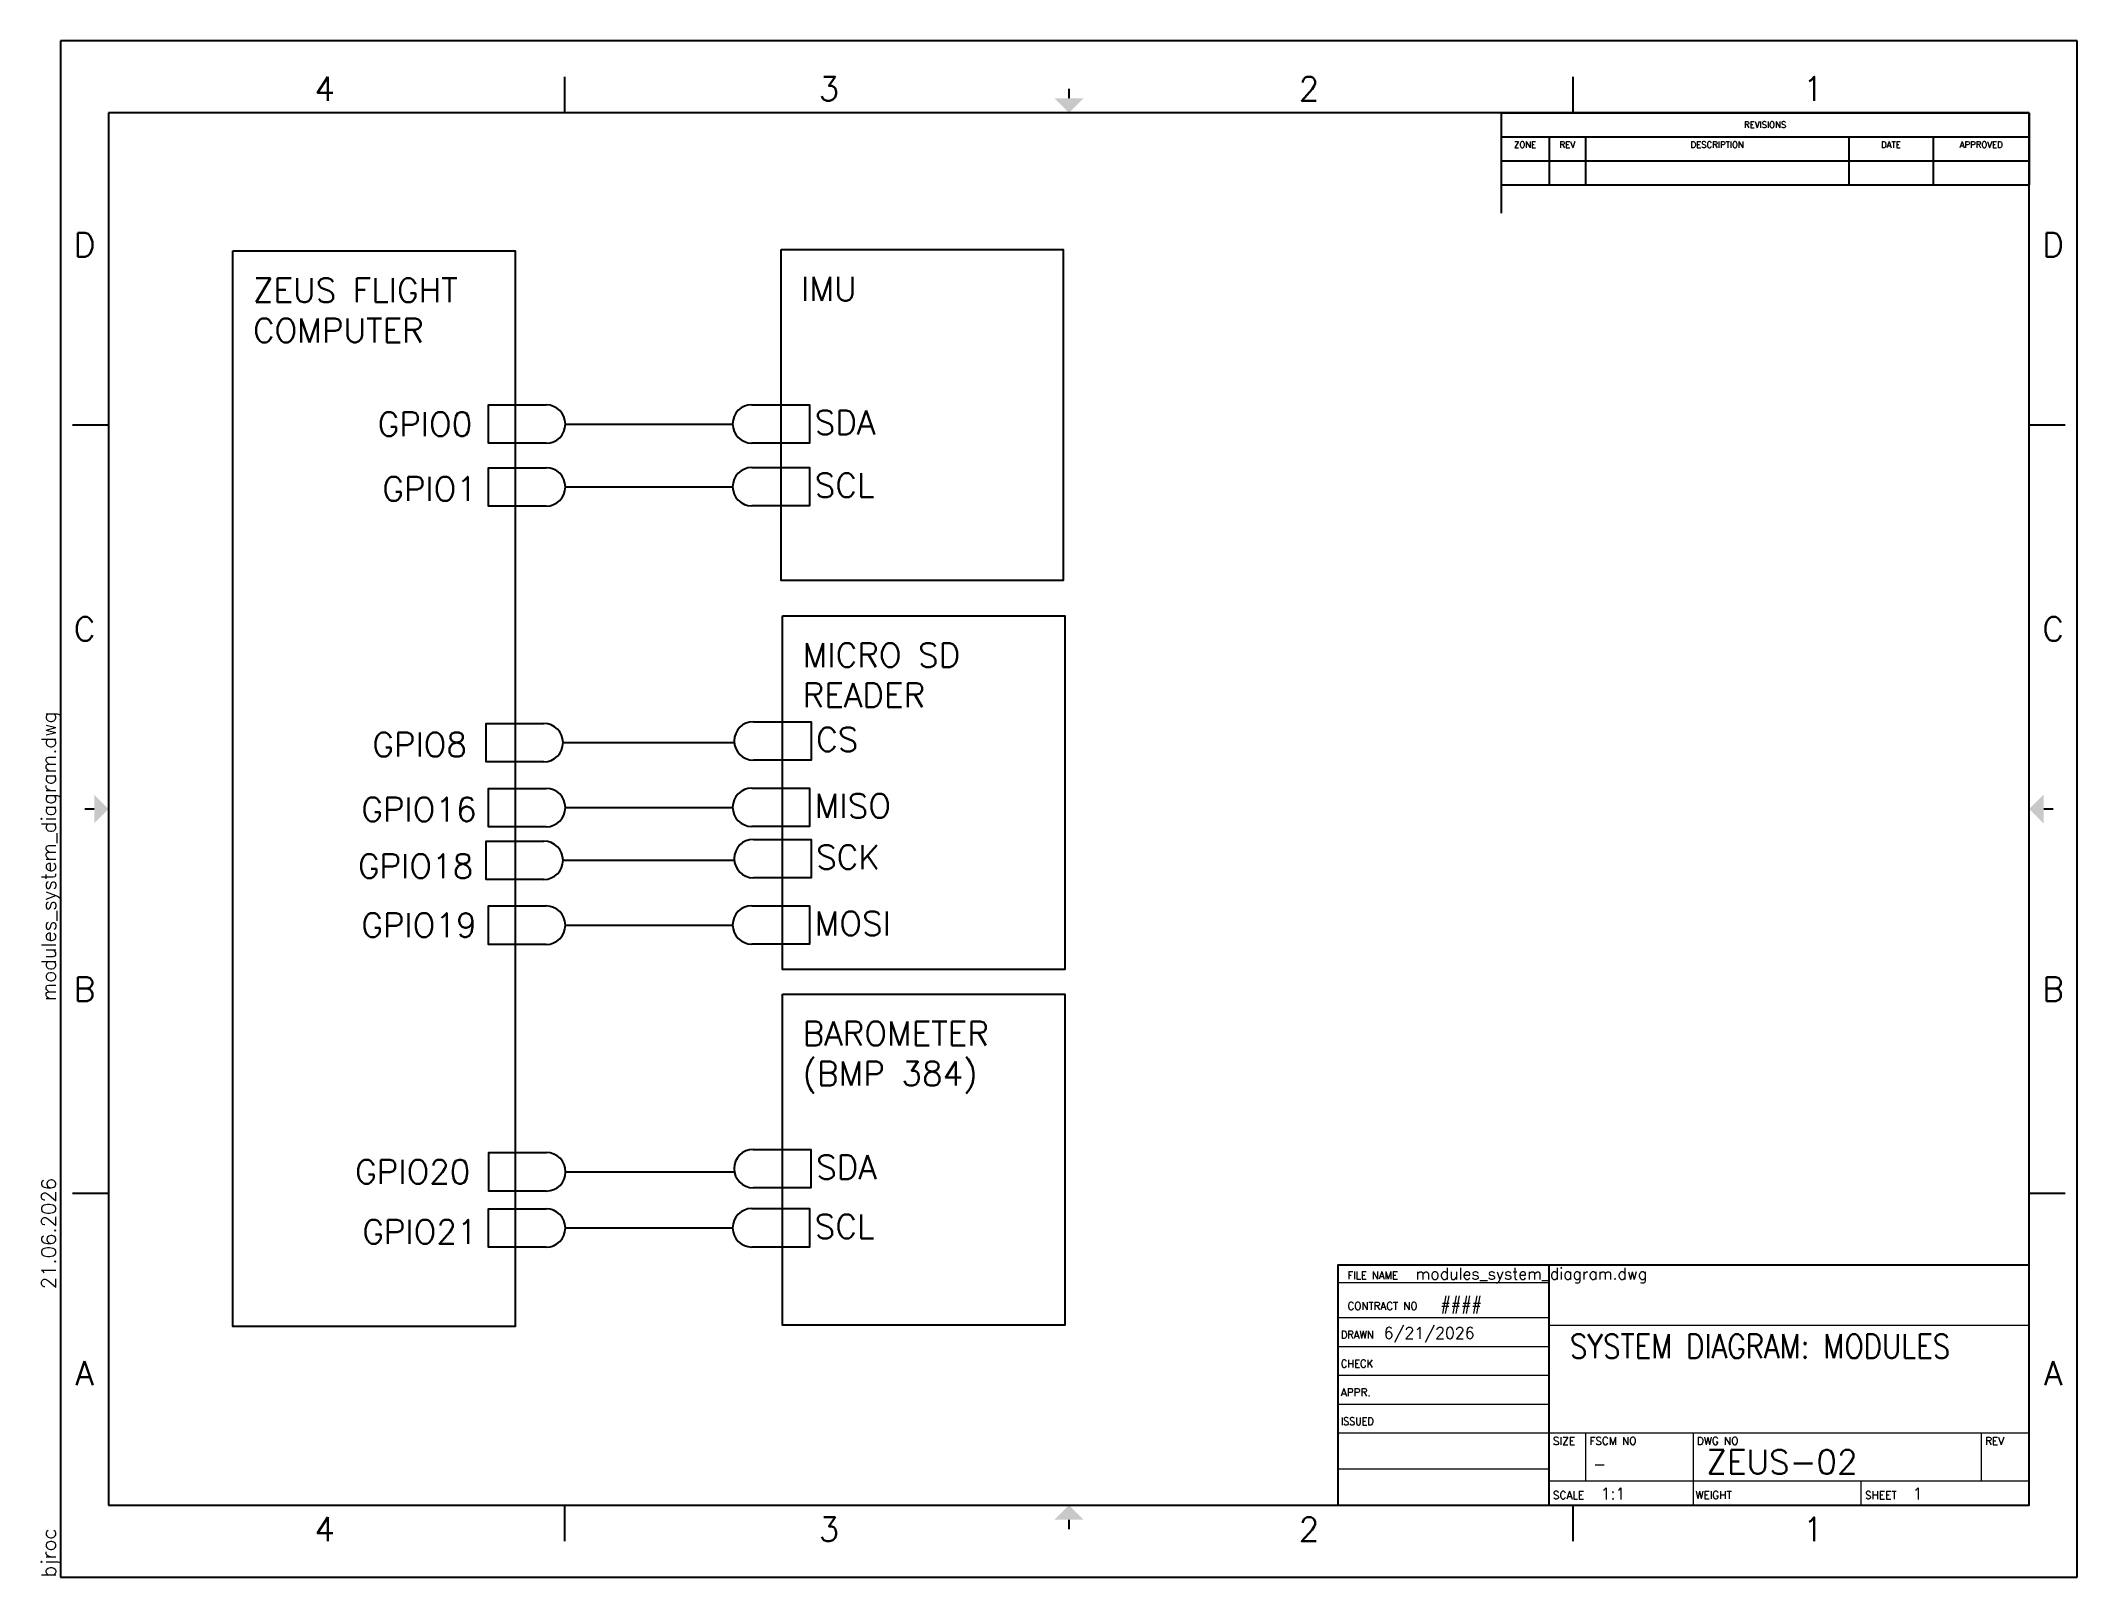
# Paper-space layout 'SH 1' of a CAD drawing. Header units: inches. Extents: x -0.2 to 21, y 0 to 16.
import ezdxf
from ezdxf.enums import TextEntityAlignment as Align

# ---------------------------------------------------------------- set-up
doc = ezdxf.new("R2010")
doc.units = ezdxf.units.IN
doc.header["$MEASUREMENT"] = 0
doc.layers.add('Title Block', color=7, linetype='Continuous')
doc.layers.add('WIRE', color=100, linetype='Continuous')
doc.styles.add('ACANSTS', font='romans.shx', dxfattribs={"height": 1})
doc.styles.add('Roman', font='romans')

# ---------------------------------------------------------------- blocks, each defined once
blk = doc.blocks.new('*T3')
at = {"layer": 'Title Block', "color": 0, "lineweight": -2}
for p, q in [((0, 0), (0.5, 0)), ((0, 0), (0, -0.25)), ((0.5, 0), (0.88, 0)), ((0.88, 0), (3.62, 0)), ((3.62, 0), (4.5, 0)), ((4.5, 0), (5.5, 0)), ((5.5, 0), (5.5, -0.25)), ((0, -0.25), (0.5, -0.25)), ((0, -0.25), (0, -0.5)), ((0.5, -0.25), (0.88, -0.25)), ((0.5, -0.25), (0.5, -0.5)), ((0.88, -0.25), (3.62, -0.25)), ((0.88, -0.25), (0.88, -0.5)), ((3.62, -0.25), (4.5, -0.25)), ((3.62, -0.25), (3.62, -0.5)), ((4.5, -0.25), (5.5, -0.25)), ((4.5, -0.25), (4.5, -0.5)), ((5.5, -0.25), (5.5, -0.5)), ((0, -0.5), (0.5, -0.5)), ((0, -0.5), (0, -0.75)), ((0.5, -0.5), (0.88, -0.5)), ((0.5, -0.5), (0.5, -0.75)), ((0.88, -0.5), (3.62, -0.5)), ((0.88, -0.5), (0.88, -0.75)), ((3.62, -0.5), (4.5, -0.5)), ((3.62, -0.5), (3.62, -0.75)), ((4.5, -0.5), (5.5, -0.5)), ((4.5, -0.5), (4.5, -0.75)), ((5.5, -0.5), (5.5, -0.75)), ((0, -0.75), (0.5, -0.75)), ((0.5, -0.75), (0.88, -0.75)), ((0.88, -0.75), (3.62, -0.75)), ((3.62, -0.75), (4.5, -0.75)), ((4.5, -0.75), (5.5, -0.75))]:
    blk.add_line(p, q, dxfattribs=at)
at = {"layer": 'Title Block', "color": 0, "char_height": 0.065, "style": 'Roman'}
for s, insert, width, attachment_point in [('REVISIONS', (2.75, -0.125), 5.4, 5), ('ZONE', (0.25, -0.3), 0.4, 2), ('REV', (0.69, -0.3), 0.28, 2), ('DESCRIPTION', (2.25, -0.3), 2.64, 2), ('DATE', (4.06, -0.3), 0.78, 2), ('APPROVED', (5, -0.3), 0.9, 2)]:
    blk.add_mtext(s, dxfattribs=dict(at, insert=insert, width=width, attachment_point=attachment_point))
blk = doc.blocks.new('Title Block')
at = {"layer": 'Title Block'}
for p, q in [((21, 16), (0, 16)), ((0, 16), (0, 0)), ((21, 0), (21, 16)), ((5.25, 15.25), (5.25, 15.625)), ((15.75, 15.25), (15.75, 15.625)), ((20.5, 15.25), (0.5, 15.25)), ((0.5, 15.25), (0.5, 0.75)), ((15, 15.25), (15, 14.203)), ((20.5, 0.75), (20.5, 15.25)), ((0.125, 12), (0.5, 12)), ((20.5, 12), (20.875, 12)), ((0.125, 4), (0.5, 4)), ((20.5, 4), (20.875, 4)), ((15.5, 0.75), (15.5, 3.25)), ((0.5, 0.75), (20.5, 0.75)), ((5.25, 0.375), (5.25, 0.75)), ((15.75, 0.375), (15.75, 0.75)), ((0, 0), (21, 0))]:
    blk.add_line(p, q, dxfattribs=at)
at = {"layer": 'Title Block', "lineweight": 15}
for p, q in [((13.3, 3.07), (15.5, 3.07)), ((15.5, 2.7), (13.3, 2.7)), ((20.5, 2.62), (15.5, 2.62)), ((15.5, 2.4), (13.3, 2.4)), ((15.5, 2.1), (13.3, 2.1)), ((15.5, 1.8), (13.3, 1.8)), ((15.5, 1.5), (13.3, 1.5)), ((20.5, 1.5), (15.5, 1.5)), ((15.88, 1.5), (15.88, 1)), ((17, 1.5), (17, 0.75)), ((20, 1.5), (20, 1)), ((15.5, 1.125), (13.3, 1.125)), ((20.5, 1), (15.5, 1)), ((18.75, 0.75), (18.75, 1))]:
    blk.add_line(p, q, dxfattribs=at)
at = {"layer": 'Title Block', "const_width": 0.02}
for points in [[(10.5, 15.5), (10.5, 15.4)], [(0.25, 8), (0.35, 8)], [(20.75, 8), (20.65, 8)], [(10.5, 0.5), (10.5, 0.6)]]:
    blk.add_lwpolyline(points, dxfattribs=at)
at = {"layer": 'Title Block'}
blk.add_lwpolyline([(20.5, 3.25), (13.3, 3.25), (13.3, 0.75), (20.5, 0.75)], close=True, dxfattribs=at)
for points in [[(10.35, 15.4), (10.65, 15.4), (10.5, 15.25)], [(0.35, 7.85), (0.35, 8.15), (0.5, 8)], [(20.65, 7.85), (20.65, 8.15), (20.5, 8)], [(10.35, 0.6), (10.65, 0.6), (10.5, 0.75)]]:
    blk.add_solid(points, dxfattribs=at)
blk.add_blockref('*T3', (15, 15.25))
at = {"layer": 'Title Block', "style": 'Roman'}
for s, p in [('4', (2.75, 15.5)), ('3', (8, 15.5)), ('2', (13, 15.5)), ('1', (18.25, 15.5)), ('D', (0.25, 13.875)), ('D', (20.75, 13.875)), ('C', (0.25, 9.875)), ('C', (20.75, 9.875)), ('B', (0.25, 6.125)), ('B', (20.75, 6.125)), ('A', (0.25, 2.125)), ('A', (20.75, 2.125)), ('4', (2.75, 0.5)), ('3', (8, 0.5)), ('2', (13, 0.5)), ('1', (18.25, 0.5))]:
    blk.add_text(s, height=0.25, dxfattribs=at).set_placement(p, align=Align.MIDDLE_CENTER)
at = {"layer": 'Title Block', "lineweight": 15, "style": 'ACANSTS'}
for s, width, p in [('FILE NAME', 0.951562, (13.401, 3.105)), ('CONTRACT NO', 0.979028, (13.401, 2.785)), ('DRAWN', 0.942857, (13.331, 2.485))]:
    blk.add_text(s, height=0.08, dxfattribs=dict(at, width=width)).set_placement(p)
for s, width, p in [('CHECK', 0.942857, (13.331, 2.225)), ('ISSUED', 0.90932, (13.331, 1.625))]:
    blk.add_text(s, height=0.08, dxfattribs=dict(at, width=width)).set_placement(p, align=Align.MIDDLE_LEFT)
for s, p in [('APPR.', (13.331, 1.925)), ('SCALE', (15.54, 0.855)), ('SHEET', (18.79, 0.855))]:
    blk.add_text(s, height=0.08, dxfattribs=at).set_placement(p, align=Align.MIDDLE_LEFT)
for s, p in [('SIZE', (15.54, 1.38)), ('FSCM NO', (15.92, 1.38)), ('DWG NO', (17.04, 1.38)), ('REV', (20.04, 1.38)), ('WEIGHT', (17.025, 0.817))]:
    blk.add_text(s, height=0.08, dxfattribs=at).set_placement(p)
at = {"layer": 'Title Block', "color": 0, "style": 'Roman', "flags": 8}
for tag, p in [('FNAME', (-0.05, 6)), ('REVDATE', (-0.05, 3)), ('USER', (-0.05, 0))]:
    blk.add_attdef(tag, p, '', height=0.15, rotation=90, dxfattribs=at)
at = {"layer": 'Title Block', "lineweight": 15, "style": 'ACANSTS'}
for tag, p in [('CHECK_DATE', (14.109, 3.101)), ('CONTRACT_NUMBER', (14.368, 2.787)), ('CHECK_DATE', (13.778, 2.484)), ('CHECK_DATE', (13.778, 2.184)), ('CHECKED_BY', (14.64, 2.185)), ('APPROVAL_DATE', (13.778, 1.883)), ('APPROVED_BY', (14.64, 1.885)), ('ISSUE_DATE', (13.784, 1.588)), ('ISSUED_BY', (14.64, 1.585)), ('FSCM', (15.96, 1.12)), ('WEIGHT', (17.746, 0.815))]:
    blk.add_attdef(tag, p, '', height=0.12, dxfattribs=at)
at = {"layer": 'Title Block', "lineweight": 30, "style": 'ACANSTS'}
for tag, p in [('DESIGN_ACTIVITY', (15.675, 2.705)), ('DRAWING_SUBTITLE', (15.699, 1.784))]:
    blk.add_attdef(tag, p, '', height=0.18, dxfattribs=at)
at = {"layer": 'Title Block', "style": 'Roman', "flags": 8}
for tag, height, p in [('SHEETNAME', 0.25, (15.716, 2.53)), ('SHEET', 0.25, (17.138, 1.326)), ('SCALE', 0.12, (16.036, 0.931)), ('SHEETNUMBER', 0.12, (19.286, 0.931))]:
    blk.add_attdef(tag, text='', height=height, dxfattribs=at).set_placement(p, align=Align.TOP_LEFT)
at = {"layer": 'Title Block', "lineweight": 15, "style": 'ACANSTS'}
for tag, p in [('SIZE', (15.696, 1.105)), ('REVISION', (20.255, 1.1))]:
    blk.add_attdef(tag, text='', height=0.12, dxfattribs=at).set_placement(p, align=Align.CENTER)

psp = doc.layouts.new('SH 1')

# ---------------------------------------------------------------- linework, layer by layer
for points in [[(1.793, 13.811), (4.732, 13.811), (4.732, 2.61), (1.793, 2.61)], [(7.503, 13.826), (10.441, 13.826), (10.441, 10.38), (7.503, 10.38)], [(7.518, 10.012), (10.457, 10.012), (10.457, 6.33), (7.518, 6.33)], [(7.518, 6.072), (10.456, 6.072), (10.456, 2.626), (7.518, 2.626)]]:
    psp.add_lwpolyline(points, close=True)
for points in [[(5.056, 11.808), (4.456, 11.808), (4.456, 12.208), (5.056, 12.208)], [(7.198, 12.21), (7.798, 12.21), (7.798, 11.81), (7.198, 11.81)], [(5.056, 11.154), (4.456, 11.154), (4.456, 11.554), (5.056, 11.554)], [(7.198, 11.556), (7.798, 11.556), (7.798, 11.156), (7.198, 11.156)], [(7.214, 8.909), (7.814, 8.909), (7.814, 8.509), (7.214, 8.509)], [(5.032, 8.491), (4.432, 8.491), (4.432, 8.891), (5.032, 8.891)], [(5.056, 7.815), (4.456, 7.815), (4.456, 8.215), (5.056, 8.215)], [(7.198, 8.218), (7.798, 8.218), (7.798, 7.818), (7.198, 7.818)], [(5.032, 7.266), (4.432, 7.266), (4.432, 7.666), (5.032, 7.666)], [(7.214, 7.684), (7.814, 7.684), (7.814, 7.284), (7.214, 7.284)], [(5.056, 6.59), (4.456, 6.59), (4.456, 6.99), (5.056, 6.99)], [(7.198, 6.993), (7.798, 6.993), (7.798, 6.593), (7.198, 6.593)], [(7.213, 4.456), (7.813, 4.456), (7.813, 4.056), (7.213, 4.056)], [(5.059, 4.022), (4.459, 4.022), (4.459, 4.422), (5.059, 4.422)], [(5.056, 3.437), (4.456, 3.437), (4.456, 3.837), (5.056, 3.837)], [(7.198, 3.839), (7.798, 3.839), (7.798, 3.439), (7.198, 3.439)]]:
    psp.add_lwpolyline(points)
for centre, start, end in [((5.056, 12.008), 270, 90), ((7.198, 12.01), 90, 270), ((5.056, 11.354), 270, 90), ((7.198, 11.356), 90, 270), ((7.214, 8.709), 90, 270), ((5.032, 8.691), 270, 90), ((5.056, 8.015), 270, 90), ((7.198, 8.018), 90, 270), ((5.032, 7.466), 270, 90), ((7.214, 7.484), 90, 270), ((5.056, 6.79), 270, 90), ((7.198, 6.793), 90, 270), ((7.213, 4.256), 90, 270), ((5.059, 4.222), 270, 90), ((5.056, 3.637), 270, 90), ((7.198, 3.639), 90, 270)]:
    psp.add_arc(centre, 0.2, start, end)
at = {"layer": 'WIRE'}
for p, q in [((5.256, 12.008), (6.998, 12.008)), ((5.256, 11.354), (6.998, 11.354)), ((5.232, 8.691), (7.015, 8.691)), ((5.256, 8.015), (6.998, 8.015)), ((5.232, 7.466), (7.015, 7.466)), ((5.256, 6.79), (6.998, 6.79)), ((5.259, 4.222), (7.016, 4.222)), ((5.256, 3.637), (6.998, 3.637))]:
    psp.add_line(p, q, dxfattribs=at)

# ---------------------------------------------------------------- block references
ref = psp.add_blockref('Title Block', (0, 0))
ref.add_attrib('SHEETNUMBER', '1', dxfattribs={"layer": 'Title Block', "height": 0.12, "style": 'Roman'}).set_placement((19.286, 0.931), align=Align.TOP_LEFT)
ref.add_attrib('SCALE', '1:1', dxfattribs={"layer": 'Title Block', "height": 0.12, "style": 'Roman'}).set_placement((16.036, 0.931), align=Align.TOP_LEFT)
ref.add_attrib('SHEET', 'ZEUS-02', dxfattribs={"layer": 'Title Block', "height": 0.25, "style": 'Roman'}).set_placement((17.138, 1.326), align=Align.TOP_LEFT)
ref.add_attrib('SHEETNAME', 'SYSTEM DIAGRAM: MODULES', dxfattribs={"layer": 'Title Block', "height": 0.25, "style": 'Roman', "width": 0.85}).set_placement((15.716, 2.53), align=Align.TOP_LEFT)
ref.add_attrib('CHECK_DATE', 'modules_system_diagram.dwg', (14.109, 3.101), dxfattribs={"layer": 'Title Block', "lineweight": 15, "height": 0.12, "style": 'ACANSTS'})
ref.add_attrib('CHECK_DATE', '6/21/2026', (13.778, 2.484), dxfattribs={"layer": 'Title Block', "lineweight": 15, "height": 0.12, "style": 'ACANSTS'})
ref.add_attrib('FSCM', '-', (15.96, 1.12), dxfattribs={"layer": 'Title Block', "lineweight": 15, "height": 0.12, "style": 'ACANSTS'})
ref.add_attrib('CONTRACT_NUMBER', '####', (14.368, 2.787), dxfattribs={"layer": 'Title Block', "lineweight": 15, "height": 0.12, "style": 'ACANSTS'})
ref.add_attrib('FNAME', 'modules_system_diagram.dwg', (-0.05, 6), dxfattribs={"layer": 'Title Block', "color": 0, "height": 0.15, "rotation": 90, "style": 'Roman'})
ref.add_attrib('REVDATE', '21.06.2026', (-0.05, 3), dxfattribs={"layer": 'Title Block', "color": 0, "height": 0.15, "rotation": 90, "style": 'Roman'})
ref.add_attrib('USER', 'bjroc', (-0.05, 0), dxfattribs={"layer": 'Title Block', "color": 0, "height": 0.15, "rotation": 90, "style": 'Roman'})

# ---------------------------------------------------------------- texts
at = {"char_height": 0.25, "attachment_point": 1, "style": 'Roman'}
for s, width, insert in [('ZEUS FLIGHT COMPUTER', 2.48852, (2.003, 13.526)), ('IMU', 2.48852, (7.712, 13.541)), ('GPIO0', 1.32974, (3.301, 12.133)), ('SDA', 0.8, (7.853, 12.15)), ('GPIO1', 1.01199, (3.35, 11.459)), ('SCL', 0.8, (7.853, 11.496)), ('MICRO SD READER', 2.48852, (7.728, 9.728)), ('GPIO8', 1.01199, (3.246, 8.796)), ('CS', 0.8, (7.868, 8.849)), ('GPIO16', 1.01199, (3.131, 8.121)), ('MISO', 0.8, (7.853, 8.158)), ('GPIO18', 1.01199, (3.096, 7.531)), ('SCK', 0.8, (7.868, 7.624)), ('GPIO19', 1.01199, (3.131, 6.916)), ('MOSI', 0.8, (7.853, 6.933)), ('BAROMETER (BMP 384)', 2.48852, (7.727, 5.787)), ('GPIO20', 1.01199, (3.067, 4.348)), ('SDA', 0.8, (7.868, 4.396)), ('GPIO21', 1.01199, (3.141, 3.723)), ('SCL', 0.8, (7.853, 3.779))]:
    psp.add_mtext_dynamic_manual_height_columns(s, width=width, gutter_width=1.25, heights=[0], dxfattribs=dict(at, insert=insert))

doc.saveas('drawing.dxf')
